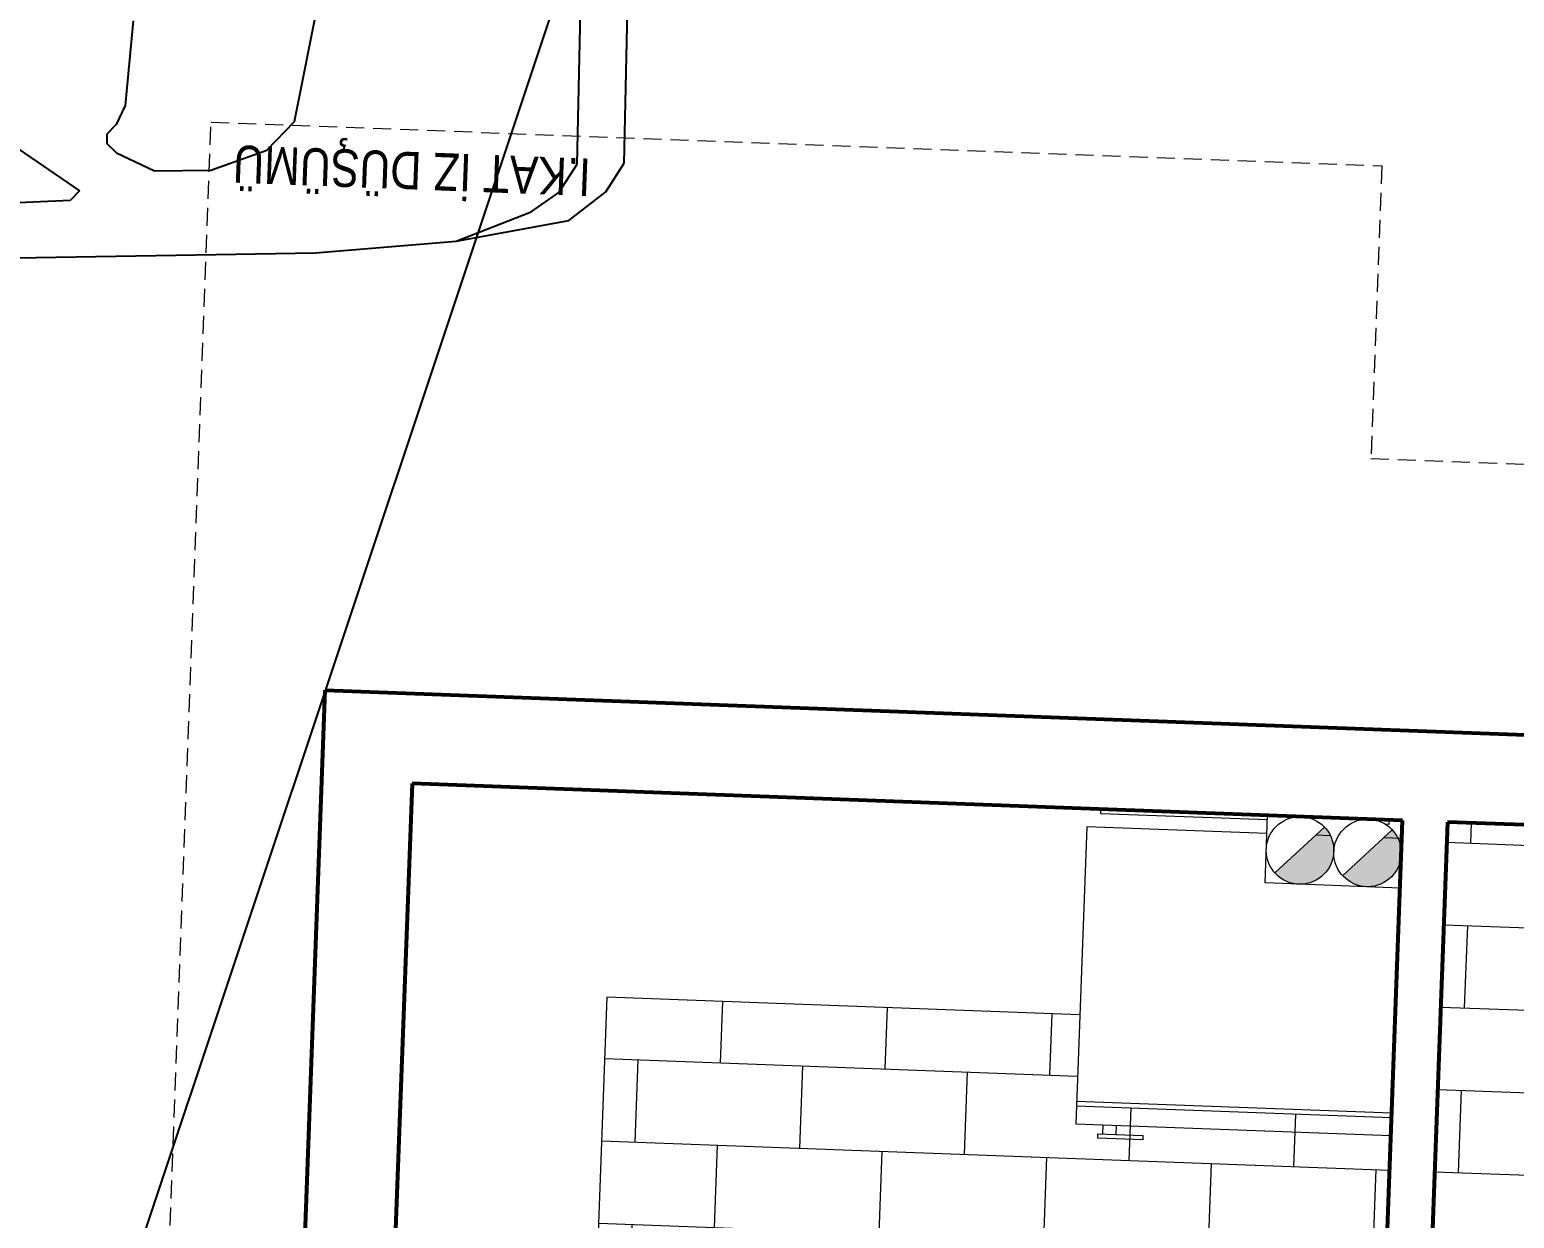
# Model space of a CAD drawing. Header units: centimetres. Extents: x 63871 to 181827, y -95930 to 42199.
# Drawn here: x 147844.4 to 148173.9, y 29551.6 to 29815.3 of the extents above; entities that cross this region are included whole.
import ezdxf

# ---------------------------------------------------------------- set-up
doc = ezdxf.new("R2010")
doc.units = ezdxf.units.CM
doc.linetypes.add('11-021_500-SatisOfisi_220512$0${ Diamond }', pattern=[12, 4, -2, 2, 2, -2])
for name, color, linetype, lineweight in [('A-WALL', 12, 'Continuous', 50), ('ARM_Pen_No__252', 8, 'Continuous', 18), ('Baca', 82, 'Continuous', 9), ('İz DÜŞÜMÜ', 7, '11-021_500-SatisOfisi_220512$0${ Diamond }', 18), ('OLUK', 222, 'Continuous', 15), ('tefriş', 21, 'Continuous', 20), ('ÇEKME MESAFESİ', 5, 'Continuous', 25)]:
    doc.layers.add(name, color=color, linetype=linetype, lineweight=lineweight)
doc.layers.add('furn', color=7, linetype='Continuous')
doc.styles.add('MtXpl_Arial_Narrow_1', font='')
doc.styles.get('MtXpl_Arial_Narrow_1').set_extended_font_data('Arial Narrow')

# ---------------------------------------------------------------- blocks, each defined once
blk = doc.blocks.new('afadfa')
at = {"layer": 'Baca'}
h = blk.add_hatch(color=0, dxfattribs=at)
h.dxf.hatch_style = 1
h.paths.add_polyline_path([(525548.61, 4261233.83, 0.670516), (525535.77, 4261228.56, 0.199315), (525537.97, 4261223.25)])
h = blk.add_hatch(color=0, dxfattribs=at)
h.dxf.hatch_style = 1
h.paths.add_polyline_path([(525563.68, 4261233.75, 0.675614), (525550.77, 4261228.56, 0.202965), (525553.05, 4261223.18)])
for p, q in [((525537.97, 4261223.25), (525548.61, 4261233.83)), ((525553.05, 4261223.18), (525563.68, 4261233.75))]:
    blk.add_line(p, q, dxfattribs=at)
blk.add_lwpolyline([(525535.77, 4261236.11), (525565.77, 4261236.05), (525565.77, 4261220.99), (525535.77, 4261221.06)], close=True, dxfattribs=at)
for centre in [(525543.27, 4261228.56), (525558.27, 4261228.56)]:
    blk.add_circle(centre, 7.5, dxfattribs=at)
blk = doc.blocks.new('HRD')
at = {"layer": 'ARM_Pen_No__252'}
h = blk.add_hatch(dxfattribs=at)
h.set_pattern_fill('AR-B816', color=256, scale=0.09)
h.set_pattern_definition([(0, (-39959.2, 0), (0, 18.288), []), (90, (-39959.2, 0), (-18.288, 18.288), [18.288, -18.288])])
h.paths.add_polyline_path([(154149.63, 35592.48), (154149.63, 35503.48), (154219.63, 35503.48), (154219.63, 35483.24), (154324.63, 35483.24), (154324.63, 35692.48), (154369.63, 35692.48), (154369.63, 35927.48), (154369.63, 35927.48), (154369.63, 36097.48), (154369.63, 36177.48), (154254.63, 36177.48), (153954.63, 36177.48), (153839.63, 36177.48), (153839.63, 35897.6), (153869.63, 35897.54), (153869.63, 35882.48), (154019.63, 35882.48), (154019.63, 35872.48), (154019.63, 35833.25, -0.444416), (154030.45, 35823.48, -0.444416), (154019.63, 35813.72), (154019.63, 35773.48), (153939.63, 35773.48), (153939.63, 35692.48), (154019.63, 35692.48), (154019.63, 35687.48), (154019.63, 35633.7), (154020.63, 35632.93), (154019.63, 35631.47), (154019.63, 35592.48), (154019.63, 35582.48), (153989.63, 35582.48), (153989.63, 35577.48), (153989.63, 35497.48), (153989.63, 35437.48), (153994.63, 35437.48), (154094.63, 35437.48), (154139.63, 35437.48), (154139.63, 35592.48)])
at = {"layer": 'A-WALL', "lineweight": 53}
for p, q in [((154139.63, 35437.48), (154139.63, 35592.48)), ((154149.63, 35592.48), (154149.63, 35437.48)), ((154369.63, 35437.48), (154369.63, 35542.48)), ((154389.63, 35542.48), (154389.63, 35417.48)), ((154389.63, 35542.48), (154389.63, 35417.48)), ((154094.63, 35437.48), (154139.63, 35437.48)), ((154149.63, 35437.48), (154369.63, 35437.48)), ((154389.63, 35417.48), (154094.63, 35417.48))]:
    blk.add_line(p, q, dxfattribs=at)
at = {"layer": 'İz DÜŞÜMÜ'}
blk.add_lwpolyline([(153819.63, 36347.48), (154419.63, 36347.49), (154419.63, 35292.49), (154159.63, 35292.49), (154159.63, 35357.48), (153819.63, 35357.48), (153819.63, 36347.48)], dxfattribs=at)
at = {"layer": 'tefriş'}
for p, q in [((154324.63, 35483.24), (154324.63, 35692.48)), ((154149.63, 35507.48), (154149.63, 35441.48)), ((154219.63, 35507.48), (154149.63, 35507.48)), ((154204.63, 35509.48), (154204.63, 35510.48)), ((154204.63, 35510.48), (154214.63, 35510.48)), ((154214.63, 35509.48), (154204.63, 35509.48)), ((154210.63, 35507.48), (154210.63, 35509.48)), ((154213.63, 35507.48), (154213.63, 35509.48)), ((154214.63, 35510.48), (154214.63, 35509.48)), ((154219.63, 35441.48), (154219.63, 35507.48)), ((154219.63, 35503.48), (154149.63, 35503.48)), ((154149.63, 35502.48), (154219.63, 35502.48)), ((154219.63, 35483.24), (154324.63, 35483.24)), ((154149.63, 35441.48), (154153.66, 35441.48)), ((154152.63, 35437.48), (154152.63, 35438.48)), ((154152.63, 35438.48), (154153.39, 35438.48)), ((154165.5, 35441.48), (154168.81, 35441.48)), ((154179.63, 35441.48), (154219.63, 35441.48)), ((154179.63, 35438.48), (154216.63, 35438.48)), ((154216.63, 35438.48), (154216.63, 35437.48)), ((154216.63, 35437.48), (154152.63, 35437.48))]:
    blk.add_line(p, q, dxfattribs=at)
at = {"layer": 'Baca'}
blk.add_blockref('afadfa', (-371386.14, -4225783.58), dxfattribs=at)
at = {"style": 'MtXpl_Arial_Narrow_1'}
blk.add_text('I.KAT İZ DÜŞÜMÜ', height=8.316, rotation=359.957, dxfattribs=at).set_placement((154335.01, 35297.43))
blk = doc.blocks.new('02PCAR03')
at = {"color": 0, "linetype": 'ByBlock'}
for p, q in [((-185, 35), (-197, 33)), ((-185, 35), (-193, 32)), ((-170, 36), (-185, 35)), ((-35, 36), (-170, 36)), ((-197, 33), (-201, 30)), ((-193, 32), (-196, 30)), ((-144, 30), (-111, 31)), ((-201, 30), (-203, 27)), ((-196, 30), (-198, 27)), ((-145, 29), (-144, 30)), ((-138, 24), (-145, 29)), ((-203, 27), (-204, 0)), ((-198, 27), (-199, 0)), ((-159, 27), (-165, 25)), ((-153, 27), (-159, 27)), ((-149, 25), (-153, 27)), ((-165, 25), (-168, 22)), ((-148, 24), (-149, 25)), ((-148, 23), (-148, 24)), ((-149, 22), (-148, 23)), ((-168, 22), (-171, 8)), ((-150, 20), (-149, 22)), ((-151, 11), (-150, 20))]:
    blk.add_line(p, q, dxfattribs=at)
blk = doc.blocks.new('yerleşim planı')
at = {"layer": 'ÇEKME MESAFESİ'}
blk.add_lwpolyline([(-40.83, 5105.4), (273.34, 12259.01), (441.13, 16103.94), (540.57, 18375.82), (609.04, 19935.36), (690.25, 21784.84), (634.24, 21857.25), (-544.7, 22109.61), (-620.14, 22142.77), (-3351.17, 23343.12), (-5431.03, 23015.66), (-6402.4, 20015.9), (-7155.9, 17689.81), (-7622.64, 16249.05), (-8469.24, 13634.54), (-9179.7, 11507.37), (-10271.31, 8561.4)], dxfattribs=at)
at = {"rotation": 177.873189238168}
blk.add_blockref('HRD', (147078.88, 43149.67), dxfattribs=at)
at = {"layer": 'furn', "linetype": 'Continuous', "xscale": 2.086125961570064, "yscale": 2.086125961570064, "zscale": 2.086125961570064, "rotation": 180.9296038315417}
blk.add_blockref('02PCAR03', (-8876.78, 13652.56), dxfattribs=at)

msp = doc.modelspace()

# ---------------------------------------------------------------- block references
at = {"layer": 'OLUK'}
msp.add_blockref('yerleşim planı', (156428.79, 16182.58), dxfattribs=at)

doc.saveas('drawing.dxf')
